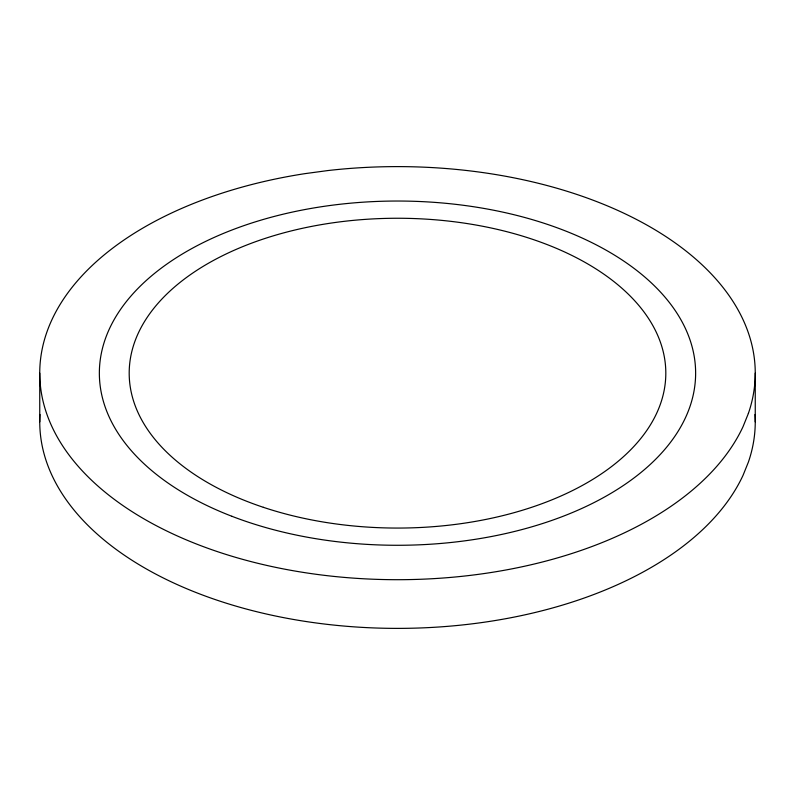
<?xml version="1.0" encoding="UTF-8"?>
<svg xmlns="http://www.w3.org/2000/svg" width="795" height="795" viewBox="0 0 795 795"><rect width="100%" height="100%" fill="white"/><g stroke="black" fill="none" stroke-linecap="round" stroke-linejoin="round"><path stroke-width="1.19" d="M755.25 373.153L755.25 421.847M39.75 373.153L39.75 421.847M755.021 414.473A357.75 206.541 0 0 1 748.373 462.134L743.057 475.301A357.75 206.541 0 0 1 344.483 626.102A357.75 206.541 0 0 1 39.979 414.473M748.373 413.45L743.057 426.617A357.75 206.541 0 0 1 144.531 519.205A357.75 206.541 0 0 1 304.912 173.648L327.709 170.577A357.75 206.541 0 0 1 748.373 413.45M263.344 507.309A268.312 154.906 0 0 0 665.812 373.153A268.312 154.906 0 0 0 263.344 239.007A268.312 154.906 0 0 0 263.344 507.309M231.872 516.273A298.125 172.117 0 0 0 694.989 384.412A298.125 172.117 0 0 0 265.639 218.784A298.125 172.117 0 0 0 231.872 516.273"/></g></svg>
